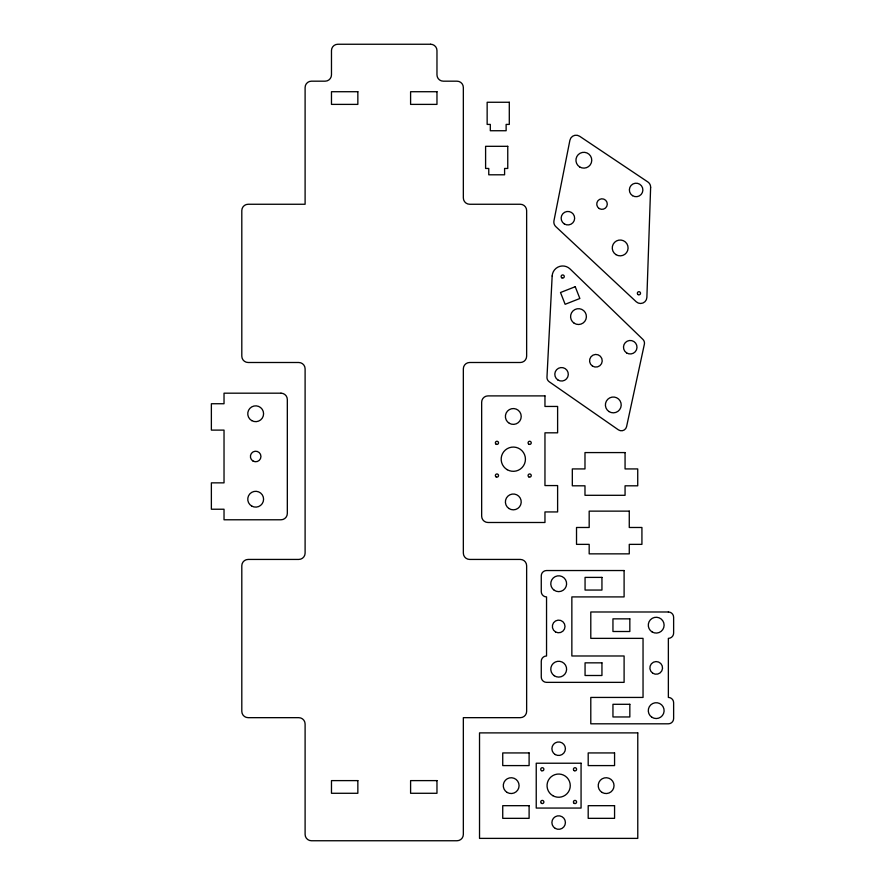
<?xml version="1.0" encoding="UTF-8"?>
<svg xmlns="http://www.w3.org/2000/svg" width="885" height="885" viewBox="0 0 885 885"><rect width="100%" height="100%" fill="white"/><g stroke="black" fill="none" stroke-linecap="round" stroke-linejoin="round"><path stroke-width="1.33" d="M650.63 187.41L646.88 297.371A6.328 6.328 0 0 1 636.238 301.785L555.846 226.66A6.328 6.328 0 0 1 553.955 220.796L569.896 140.284A6.328 6.328 0 0 1 579.631 136.257L647.82 181.934A6.328 6.328 0 0 1 650.63 187.41M552.163 275.976L546.974 377.165A5.277 5.277 0 0 0 549.231 381.767L618.416 429.856A5.277 5.277 0 0 0 626.58 426.636L644.357 344.287A5.277 5.277 0 0 0 642.864 339.375L570.028 268.929A10.554 10.554 0 0 0 552.163 275.976M575.228 286.718L560.504 292.515L565.139 304.296L579.863 298.499L575.228 286.718M430.641 44.25L337.805 44.25A6.328 6.328 0 0 0 331.477 50.578L331.477 74.849A6.328 6.328 0 0 1 325.138 81.177L311.431 81.177A6.328 6.328 0 0 0 305.104 87.504L305.104 204.258L248.132 204.258A6.328 6.328 0 0 0 241.804 210.586L241.804 356.168A6.328 6.328 0 0 0 248.132 362.496L298.765 362.496A6.328 6.328 0 0 1 305.104 368.824L305.104 553.092A6.328 6.328 0 0 1 298.765 559.431L248.132 559.431A6.328 6.328 0 0 0 241.804 565.758L241.804 711.341A6.328 6.328 0 0 0 248.132 717.669L298.765 717.669A6.328 6.328 0 0 1 305.104 723.996L305.104 834.422A6.328 6.328 0 0 0 311.431 840.75L457.014 840.75A6.328 6.328 0 0 0 463.342 834.422L463.342 717.669L520.314 717.669A6.328 6.328 0 0 0 526.641 711.341L526.641 565.758A6.328 6.328 0 0 0 520.314 559.431L469.669 559.431A6.328 6.328 0 0 1 463.342 553.092L463.342 368.824A6.328 6.328 0 0 1 469.669 362.496L520.314 362.496A6.328 6.328 0 0 0 526.641 356.168L526.641 210.586A6.328 6.328 0 0 0 520.314 204.258L469.669 204.258A6.328 6.328 0 0 1 463.342 197.919L463.342 87.504A6.328 6.328 0 0 0 457.014 81.177L443.297 81.177A6.328 6.328 0 0 1 436.969 74.849L436.969 50.578A6.328 6.328 0 0 0 430.641 44.25M357.85 91.719L331.477 91.719L331.477 104.386L357.85 104.386L357.85 91.719M436.969 91.719L410.596 91.719L410.596 104.386L436.969 104.386L436.969 91.719M509.295 102.262L487.148 102.262L487.148 124.409L490.312 124.409L490.312 130.737L506.131 130.737L506.131 124.409L509.295 124.409L509.295 102.262M507.758 146.313L485.599 146.313L485.599 168.46L488.763 168.46L488.763 174.799L504.594 174.799L504.594 168.46L507.758 168.46L507.758 146.313M280.999 393.183L224.027 393.183L224.027 403.737L211.371 403.737L211.371 430.11L224.027 430.11L224.027 482.856L211.371 482.856L211.371 509.229L224.027 509.229L224.027 519.783L280.999 519.783A6.328 6.328 0 0 0 287.326 513.455L287.326 399.511A6.328 6.328 0 0 0 280.999 393.183M544.961 395.894L487.989 395.894A6.328 6.328 0 0 0 481.661 402.221L481.661 516.165A6.328 6.328 0 0 0 487.989 522.493L544.961 522.493L544.961 511.939L557.616 511.939L557.616 485.566L544.961 485.566L544.961 432.82L557.616 432.82L557.616 406.447L544.961 406.447L544.961 395.894M625.064 452.578L584.985 452.578L584.985 468.928L572.318 468.928L572.318 485.81L584.985 485.81L584.985 495.301L625.064 495.301L625.064 485.81L637.731 485.81L637.731 468.928L625.064 468.928L625.064 452.578M629.268 511.132L589.178 511.132L589.178 527.482L576.522 527.482L576.522 544.363L589.178 544.363L589.178 553.855L629.268 553.855L629.268 544.363L641.924 544.363L641.924 527.482L629.268 527.482L629.268 511.132M624.102 570.537L546.543 570.537A5.277 5.277 0 0 0 541.266 575.814L541.266 591.634A5.277 5.277 0 0 0 546.543 596.91L546.543 655.984A5.277 5.277 0 0 0 541.266 661.261L541.266 677.091A5.277 5.277 0 0 0 546.543 682.357L624.102 682.357L624.102 655.984L571.854 655.984L571.854 596.91L624.102 596.91L624.102 570.537M601.944 577.396L585.062 577.396L585.062 590.052L601.944 590.052L601.944 577.396M668.363 611.989L590.793 611.989L590.793 638.362L643.041 638.362L643.041 697.435L590.793 697.435L590.793 723.808L668.363 723.808A5.277 5.277 0 0 0 673.629 718.543L673.629 702.712A5.277 5.277 0 0 0 668.363 697.435L668.363 638.362A5.277 5.277 0 0 0 673.629 633.085L673.629 617.265A5.277 5.277 0 0 0 668.363 611.989M629.832 618.847L612.951 618.847L612.951 631.503L629.832 631.503L629.832 618.847M601.944 662.843L585.062 662.843L585.062 675.498L601.944 675.498L601.944 662.843M629.832 704.294L612.951 704.294L612.951 716.961L629.832 716.961L629.832 704.294M637.775 732.891L479.526 732.891L479.526 838.383L637.775 838.383L637.775 732.891M529.108 752.936L502.735 752.936L502.735 765.591L529.108 765.591L529.108 752.936M614.566 752.936L588.193 752.936L588.193 765.591L614.566 765.591L614.566 752.936M581.069 763.224L536.233 763.224L536.233 808.06L581.069 808.06L581.069 763.224M357.85 780.614L331.477 780.614L331.477 793.281L357.85 793.281L357.85 780.614M436.969 780.614L410.596 780.614L410.596 793.281L436.969 793.281L436.969 780.614M529.108 805.682L502.735 805.682L502.735 818.337L529.108 818.337L529.108 805.682M614.566 805.682L588.193 805.682L588.193 818.337L614.566 818.337L614.566 805.682M253.044 461.052A5.277 5.277 0 0 0 260.953 456.483A5.277 5.277 0 0 0 253.044 451.914A5.277 5.277 0 0 0 253.044 461.052M251.716 420.607A7.91 7.91 0 0 0 263.586 413.76A7.91 7.91 0 0 0 251.716 406.901A7.91 7.91 0 0 0 251.716 420.607M251.716 506.065A7.91 7.91 0 0 0 263.586 499.206A7.91 7.91 0 0 0 251.716 492.359A7.91 7.91 0 0 0 251.716 506.065M508.875 508.477A7.91 7.91 0 0 0 521.199 502.481A7.91 7.91 0 0 0 509.849 494.803A7.91 7.91 0 0 0 508.875 508.477M509.351 423.318A7.91 7.91 0 0 0 521.221 416.47A7.91 7.91 0 0 0 509.351 409.611A7.91 7.91 0 0 0 509.351 423.318M507.238 469.703A12.136 12.136 0 0 0 525.436 459.193A12.136 12.136 0 0 0 507.238 448.684A12.136 12.136 0 0 0 507.238 469.703M528.776 444.148A1.582 1.582 0 0 0 531.243 442.954A1.582 1.582 0 0 0 528.965 441.416A1.582 1.582 0 0 0 528.776 444.148M528.776 476.86A1.582 1.582 0 0 0 531.243 475.654A1.582 1.582 0 0 0 528.965 474.117A1.582 1.582 0 0 0 528.776 476.86M496.065 444.148A1.582 1.582 0 0 0 498.532 442.954A1.582 1.582 0 0 0 496.264 441.416A1.582 1.582 0 0 0 496.065 444.148M496.065 476.86A1.582 1.582 0 0 0 498.532 475.654A1.582 1.582 0 0 0 496.264 474.117A1.582 1.582 0 0 0 496.065 476.86M651.769 717.182A7.91 7.91 0 0 0 664.093 711.186A7.91 7.91 0 0 0 652.743 703.509A7.91 7.91 0 0 0 651.769 717.182M652.654 673.142A6.328 6.328 0 0 0 662.522 668.352A6.328 6.328 0 0 0 653.44 662.201A6.328 6.328 0 0 0 652.654 673.142M652.245 632.023A7.91 7.91 0 0 0 664.115 625.175A7.91 7.91 0 0 0 652.245 618.316A7.91 7.91 0 0 0 652.245 632.023M554.253 590.273A7.91 7.91 0 0 0 566.588 584.288A7.91 7.91 0 0 0 555.238 576.6A7.91 7.91 0 0 0 554.253 590.273M555.526 631.934A6.328 6.328 0 0 0 565.017 626.447A6.328 6.328 0 0 0 555.526 620.96A6.328 6.328 0 0 0 555.526 631.934M554.253 675.731A7.91 7.91 0 0 0 566.588 669.735A7.91 7.91 0 0 0 555.238 662.057A7.91 7.91 0 0 0 554.253 675.731M638.107 294.605A1.582 1.582 0 0 0 640.519 293.322A1.582 1.582 0 0 0 638.196 291.862A1.582 1.582 0 0 0 638.107 294.605M599.211 208.539A5.277 5.277 0 0 0 607.287 204.258A5.277 5.277 0 0 0 599.543 199.413A5.277 5.277 0 0 0 599.211 208.539M579.653 166.922A7.91 7.91 0 0 0 591.755 160.495A7.91 7.91 0 0 0 580.14 153.227A7.91 7.91 0 0 0 579.653 166.922M564.309 223.916A6.748 6.748 0 0 0 574.642 218.44A6.748 6.748 0 0 0 564.73 212.234A6.748 6.748 0 0 0 564.309 223.916M615.971 254.637A7.91 7.91 0 0 0 628.084 248.22A7.91 7.91 0 0 0 616.469 240.941A7.91 7.91 0 0 0 615.971 254.637M632.543 195.673A6.748 6.748 0 0 0 642.875 190.186A6.748 6.748 0 0 0 632.963 183.98A6.748 6.748 0 0 0 632.543 195.673M561.831 277.835A1.582 1.582 0 0 0 564.276 276.596A1.582 1.582 0 0 0 561.986 275.102A1.582 1.582 0 0 0 561.831 277.835M626.569 352.883A6.748 6.748 0 0 0 636.99 347.573A6.748 6.748 0 0 0 627.188 341.201A6.748 6.748 0 0 0 626.569 352.883M557.871 379.953A6.748 6.748 0 0 0 568.292 374.654A6.748 6.748 0 0 0 558.49 368.282A6.748 6.748 0 0 0 557.871 379.953M592.452 366.069A6.328 6.328 0 0 0 602.22 361.091A6.328 6.328 0 0 0 593.027 355.117A6.328 6.328 0 0 0 592.452 366.069M574.177 323.224A7.91 7.91 0 0 0 586.39 317.007A7.91 7.91 0 0 0 574.907 309.54A7.91 7.91 0 0 0 574.177 323.224M608.991 411.558A7.91 7.91 0 0 0 621.204 405.341A7.91 7.91 0 0 0 609.721 397.874A7.91 7.91 0 0 0 608.991 411.558M555.271 828.404A6.748 6.748 0 0 0 565.404 822.563A6.748 6.748 0 0 0 555.271 816.711A6.748 6.748 0 0 0 555.271 828.404M602.165 792.484A7.91 7.91 0 0 0 614.035 785.637A7.91 7.91 0 0 0 602.165 778.789A7.91 7.91 0 0 0 602.165 792.484M507.227 792.484A7.91 7.91 0 0 0 519.086 785.637A7.91 7.91 0 0 0 507.227 778.789A7.91 7.91 0 0 0 507.227 792.484M555.271 754.562A6.748 6.748 0 0 0 565.404 748.71A6.748 6.748 0 0 0 555.271 742.869A6.748 6.748 0 0 0 555.271 754.562M552.848 795.692A11.605 11.605 0 0 0 570.261 785.637A11.605 11.605 0 0 0 552.848 775.592A11.605 11.605 0 0 0 552.848 795.692M541.509 770.658A1.582 1.582 0 0 0 543.888 769.286A1.582 1.582 0 0 0 541.509 767.914A1.582 1.582 0 0 0 541.509 770.658M574.21 770.658A1.582 1.582 0 0 0 576.589 769.286A1.582 1.582 0 0 0 574.21 767.914A1.582 1.582 0 0 0 574.21 770.658M574.21 803.359A1.582 1.582 0 0 0 576.589 801.987A1.582 1.582 0 0 0 574.21 800.615A1.582 1.582 0 0 0 574.21 803.359M541.509 803.359A1.582 1.582 0 0 0 543.888 801.987A1.582 1.582 0 0 0 541.509 800.615A1.582 1.582 0 0 0 541.509 803.359"/></g></svg>
